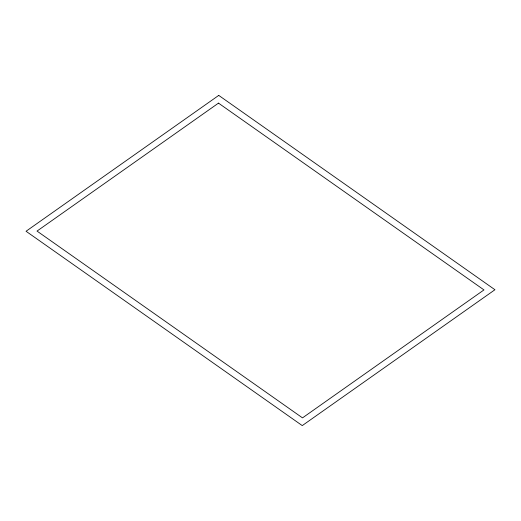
<?xml version="1.0" encoding="UTF-8"?>
<svg xmlns="http://www.w3.org/2000/svg" width="521" height="521" viewBox="0 0 521 521"><rect width="100%" height="100%" fill="white"/><g stroke="black" fill="none" stroke-linecap="round" stroke-linejoin="round"><path stroke-width="0.78" d="M218.742 95.395L26.05 231.265L302.258 425.605L494.95 289.735L218.742 95.395M218.494 103.125L37.024 231.083L302.506 417.875L483.976 289.917L218.494 103.125"/></g></svg>
